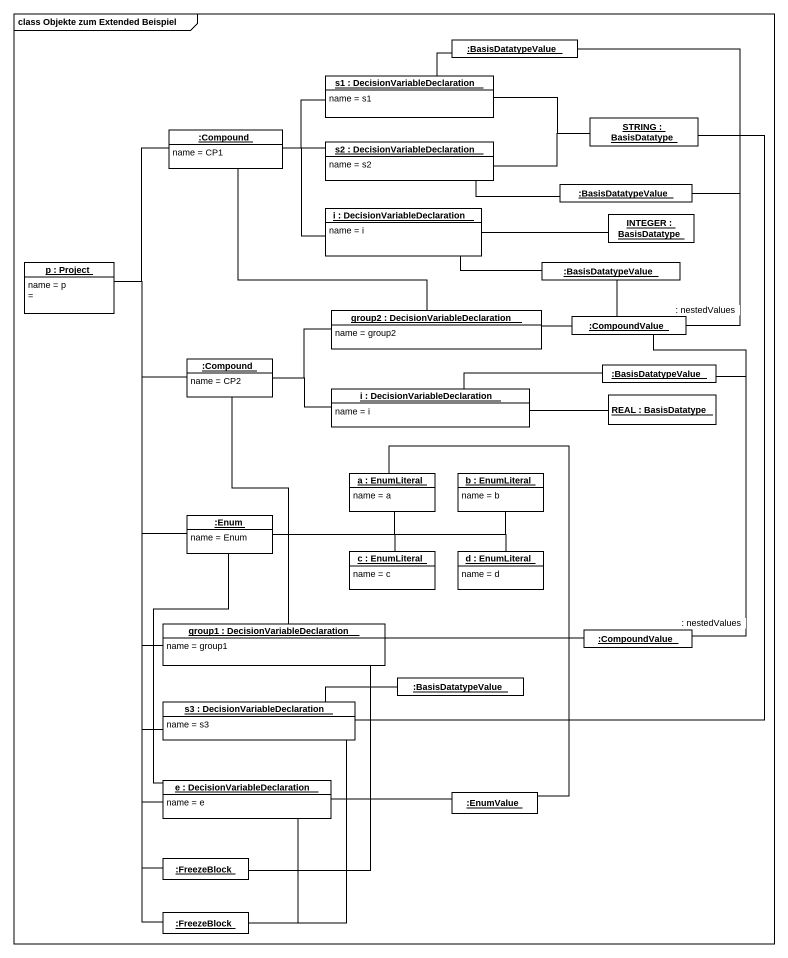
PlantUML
@startuml
mainframe class Objekte zum Extended Beispiel
hide circle
hide empty members
object ":BasisDatatypeValue" as BasisDatatypeValue
object "s1 : DecisionVariableDeclaration" as s1 {
  name = s1
}
object ":Compound" as Compound {
  name = CP1
}
object "s2 : DecisionVariableDeclaration" as s2 {
  name = s2
}
object "STRING : BasisDatatype" as STRING
object ":BasisDatatypeValue" as BasisDatatypeValue_2
object "i : DecisionVariableDeclaration" as i {
  name = i
}
object "INTEGER : BasisDatatype" as INTEGER
object "p : Project" as p {
  name = p
  ~=
}
object ":BasisDatatypeValue" as BasisDatatypeValue_3
object "group2 : DecisionVariableDeclaration" as group2 {
  name = group2
}
object ":CompoundValue" as CompoundValue
object ":Compound" as Compound_2 {
  name = CP2
}
object ":BasisDatatypeValue" as BasisDatatypeValue_4
object "i : DecisionVariableDeclaration" as i_2 {
  name = i
}
object "REAL : BasisDatatype" as REAL
object "a : EnumLiteral" as a {
  name = a
}
object "b : EnumLiteral" as b {
  name = b
}
object ":Enum" as Enum_ {
  name = Enum
}
object "c : EnumLiteral" as c {
  name = c
}
object "d : EnumLiteral" as d {
  name = d
}
object "group1 : DecisionVariableDeclaration" as group1 {
  name = group1
}
object ":CompoundValue" as CompoundValue_2
object ":BasisDatatypeValue" as BasisDatatypeValue_5
object "s3 : DecisionVariableDeclaration" as s3 {
  name = s3
}
object "e : DecisionVariableDeclaration" as e {
  name = e
}
object ":EnumValue" as EnumValue
object ":FreezeBlock" as FreezeBlock
object ":FreezeBlock" as FreezeBlock_2
BasisDatatypeValue -left- s1
s1 -right- STRING
Compound -right- s1
Compound -right- s2
Compound -right- i
s2 -right- STRING
s2 -right- BasisDatatypeValue_2
i -right- INTEGER
p -up- Compound
p -right- Compound_2
p -- Enum_
p -- group1
p -- s3
p -- e
p -- FreezeBlock
p -- FreezeBlock_2
BasisDatatypeValue_3 -left- i
group2 -up- Compound
group2 -right- CompoundValue
CompoundValue -up- BasisDatatypeValue
CompoundValue -up- BasisDatatypeValue_2 : : nestedValues
CompoundValue -up- BasisDatatypeValue_3
Compound_2 -right- group2
Compound_2 -right- i_2
BasisDatatypeValue_4 -left- i_2
i_2 -right- REAL
Enum_ -right- a
Enum_ -right- b
Enum_ -right- c
Enum_ -right- d
group1 -up- Compound_2
CompoundValue_2 -up- CompoundValue
CompoundValue_2 -up- BasisDatatypeValue_4 : : nestedValues
CompoundValue_2 -left- group1
BasisDatatypeValue_5 -left- s3
s3 -up- STRING
e -up- Enum_
e -right- EnumValue
EnumValue -up- a
FreezeBlock -up- group1
FreezeBlock_2 -up- s3
FreezeBlock_2 -up- e
@enduml
